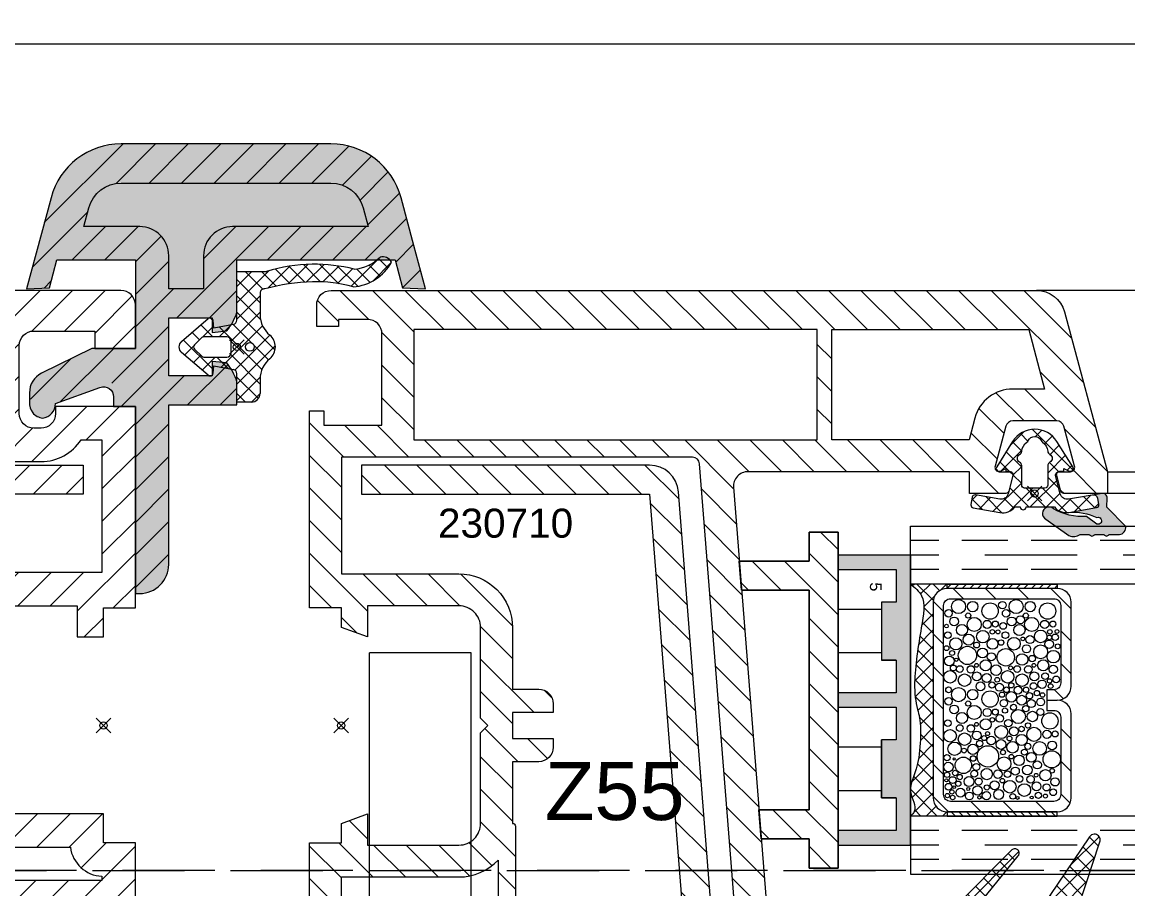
# Model space of a CAD drawing. Header units: millimetres. Extents: x -20000 to 230000, y -17405 to 24510.
# Drawn here: x 44986.2 to 45062.4, y -16063.3 to -16003.6 of the extents above; entities that cross this region are included whole.
import ezdxf

# ---------------------------------------------------------------- set-up
doc = ezdxf.new("R2010")
doc.units = ezdxf.units.MM
doc.header["$PDMODE"] = 35
doc.header["$PDSIZE"] = 0.5
doc.linetypes.add('CACHE', pattern=[9.525, 6.35, -3.175])
doc.layers.get('0').update_dxf_attribs({"lineweight": 13})
doc.layers.add('0 - Invisible', color=43, linetype='Continuous', lineweight=0, plot=False)
for name, color, linetype, lineweight in [('1 - Acier', 160, 'Continuous', 13), ('1 - Aluminium', 150, 'Continuous', 13), ('1 - INTERROMPU', 253, 'CACHE', 13), ('1 - Joint', 7, 'Continuous', 13), ('1 - PVC', 7, 'Continuous', 13), ('1 - Silicone', 40, 'Continuous', 13), ('1 - Vitrage', 252, 'Continuous', 13)]:
    doc.layers.add(name, color=color, linetype=linetype, lineweight=lineweight)
doc.layers.add('1 - Cache', color=7, linetype='Continuous', lineweight=0, true_color=0xffffff)
doc.styles.get("Standard").update_dxf_attribs({"font": 'ARIALUNI.TTF'})
pattern_1 = [(45, (-2912.3842, -784.6884), (-0.561266, 0.561266), []), (135, (-2912.3842, -784.6884), (-0.561266, -0.561266), [])]

# ---------------------------------------------------------------- blocks, each defined once
blk = doc.blocks.new('Rehau - Renfort 230710')
at = {"layer": '1 - Acier'}
h = blk.add_hatch(dxfattribs=at)
h.set_pattern_fill('ANSI31', color=256, scale=0.5, style=0)
h.paths.add_polyline_path([(13.32, -0.958), (17.534, -5.172, 0.198912), (18.948, -5.758), (25.07, -5.758, -0.414214), (25.32, -6.008, -0.414214), (25.07, -6.258), (17.32, -6.258, 0.414214), (15.32, -8.258), (15.32, -11.542), (17.32, -11.542), (17.32, -8.258), (25.07, -8.258, 0.414214), (27.32, -6.008, 0.414214), (25.07, -3.758), (18.948, -3.758), (14.734, 0.456, 0.198912), (13.32, 1.042, 0.019637), (13.163, 1.036), (-15.837, -1.246, 0.391392), (-17.68, -3.24), (-17.68, -23.092), (-15.68, -23.092), (-15.68, -3.24)])
blk.add_lwpolyline([(13.163, 1.036), (-15.837, -1.246, 0.391392), (-17.68, -3.24), (-17.68, -23.092), (-15.68, -23.092), (-15.68, -3.24), (13.32, -0.958), (17.534, -5.172, 0.198912), (18.948, -5.758), (25.07, -5.758, -0.414214), (25.32, -6.008, -0.414214), (25.07, -6.258), (17.32, -6.258, 0.414214), (15.32, -8.258), (15.32, -11.542), (17.32, -11.542), (17.32, -8.258), (25.07, -8.258, 0.414214), (27.32, -6.008, 0.414214), (25.07, -3.758), (18.948, -3.758), (14.734, 0.456, 0.198912), (13.32, 1.042, 0.019637)], format="xyb", close=True, dxfattribs=at)
blk = doc.blocks.new('Rehau - Battée 28 - 543382')
at = {"layer": '1 - Cache'}
h = blk.add_hatch(color=256, dxfattribs=at)
h.paths.add_polyline_path([(7, 10.1), (17.911, 10.1), (18.425, 8.183), (20, 8.1), (19.196, 11.1), (18.314, 14.394, 0.339454), (13.484, 18.1), (-0.984, 18.1, 0.339454), (-5.814, 14.394), (-7.5, 8.1), (-5.925, 8.183), (-5.411, 10.1), (0, 10.1), (0, 4), (-3, 4), (-6.465, 2.287, 0.285279), (-7.3, 0.942), (-7.3, 0.303, 0.414214), (-6.397, -0.8, 0.381131), (-5.5, 0.2), (-2.439, 1.314, -0.520567), (-1.5, 0.656), (-1.5, 0), (0, 0), (0, -1.688), (0, -12.9), (0.3, -12.9, 0.414214), (2.3, -10.9), (2.3, 0.1), (7, 0.1), (7, 1.7, 0.092791), (6.3, 2.995), (5.3, 3.1), (5.3, 2.1), (2.3, 2.1), (2.3, 6.1), (5.3, 6.1), (5.3, 5.1), (6.3, 5.205, 0.092787), (7, 6.5)])
h.paths.add_polyline_path([(4.7, 8.1), (2.3, 8.1), (2.3, 10.4, 0.414214), (0.3, 12.4), (-3.553, 12.4), (-3.206, 13.695, -0.339454), (-0.984, 15.4), (13.484, 15.4, -0.339454), (15.706, 13.695), (16.053, 12.4), (6.7, 12.4, 0.414214), (4.7, 10.4)], flags=16)
blk.add_hatch(color=256, dxfattribs=at).paths.add_polyline_path([(-0.984, 15.4, 0.339454), (-3.206, 13.695), (-3.553, 12.4), (0.3, 12.4, -0.414214), (2.3, 10.4), (2.3, 8.1), (4.7, 8.1), (4.7, 10.4, -0.414214), (6.7, 12.4), (16.053, 12.4), (15.706, 13.695, 0.339454), (13.484, 15.4)])
at = {"layer": '1 - PVC', "linetype": 'ByBlock'}
h = blk.add_hatch(dxfattribs=at)
h.set_pattern_fill('ANSI31', color=256, scale=0.5, style=0)
h.paths.add_polyline_path([(13.484, 18.1), (-0.984, 18.1, 0.339454), (-5.814, 14.394), (-7.5, 8.1), (-5.925, 8.183), (-5.411, 10.1), (0, 10.1), (0, 4), (-3, 4), (-6.465, 2.287, 0.553854), (-6.719, -0.244), (-1.5, 1.656), (-1.5, 0), (0, 0), (0, -1.688), (0, -12.877, 0.459034), (2.3, -10.9), (2.3, 0.1), (7, 0.1), (7, 1.7, 0.092791), (6.3, 2.995), (5.3, 3.1), (5.3, 2.1), (2.3, 2.1), (2.3, 6.1), (5.3, 6.1), (5.3, 5.1), (6.3, 5.205, 0.092787), (7, 6.5), (7, 10.1), (17.911, 10.1), (18.425, 8.183), (20, 8.1), (19.196, 11.1), (18.314, 14.394, 0.339454)])
h.paths.add_polyline_path([(13.484, 15.4, -0.339454), (15.706, 13.695), (16.053, 12.4), (6.7, 12.4, 0.414214), (4.7, 10.4), (4.7, 8.1), (2.3, 8.1), (2.3, 10.4, 0.414214), (0.3, 12.4), (-3.553, 12.4), (-3.206, 13.695, -0.339454), (-0.984, 15.4)], flags=16)
at = {"layer": '0 - Invisible'}
blk.add_point((7, 4.1), dxfattribs=at)
at = {"layer": '1 - PVC', "linetype": 'ByBlock'}
for points in [[(13.484, 18.1), (-0.984, 18.1, 0.339454), (-5.814, 14.394), (-7.5, 8.1), (-5.925, 8.183), (-5.411, 10.1), (0, 10.1), (0, 4), (-3, 4), (-6.465, 2.287, 0.285279), (-7.3, 0.942), (-7.3, 0.303, 0.414214), (-6.397, -0.8, 0.381131), (-5.5, 0.2), (-2.439, 1.314, -0.520567), (-1.5, 0.656), (-1.5, 0), (0, 0), (0, -1.688), (0, -12.9), (0.3, -12.9, 0.414214), (2.3, -10.9), (2.3, 0.1), (7, 0.1), (7, 1.7, 0.092791), (6.3, 2.995), (5.3, 3.1), (5.3, 2.1), (2.3, 2.1), (2.3, 6.1), (5.3, 6.1), (5.3, 5.1), (6.3, 5.205, 0.092787), (7, 6.5), (7, 10.1), (17.911, 10.1), (18.425, 8.183), (20, 8.1), (19.196, 11.1), (18.314, 14.394, 0.339454), (13.484, 18.1)], [(15.706, 13.695), (16.053, 12.4), (6.7, 12.4, 0.414214), (4.7, 10.4), (4.7, 8.1), (2.3, 8.1), (2.3, 10.4, 0.414214), (0.3, 12.4), (-3.553, 12.4), (-3.206, 13.695, -0.339454), (-0.984, 15.4), (13.484, 15.4, -0.339454), (15.706, 13.695)]]:
    blk.add_lwpolyline(points, format="xyb", close=True, dxfattribs=at)
blk = doc.blocks.new('Rehau - Gamme Performance - BI55')
at = {"layer": '1 - PVC', "linetype": 'ByBlock'}
h = blk.add_hatch(dxfattribs=at)
h.set_pattern_fill('ANSI31', color=256, scale=0.5, style=0)
h.set_pattern_definition([(45, (-102703.4196, -315461.2927), (-1.122532015, 1.122532015), [])])
h.paths.add_polyline_path([(-14.731, 46.422), (-17.426, 12.183, 0.0928), (-18.265, 11.304), (-20.5, 11.5), (-22, 10.634), (-22, 9.003), (-16.5, 9.003), (-16.5, 9.503, -0.414214), (-15.5, 10.503), (-15, 10.503, -0.414214), (-14, 9.503), (-14, 3.803, -0.414214), (-15, 2.803), (-19.2, 2.803), (-19.2, 5.003), (-22, 5.003), (-22, 1, 0.414214), (-21, 0), (-14, 0), (-1, 0, 0.414214), (0, 1), (0, 14, -0.414214), (3, 17), (12, 17, 0.414214), (13, 18), (13, 21.9), (10.8, 21.9), (10.8, 23.9), (2.7, 23.9, -0.414214), (1.2, 25.4), (1.2, 29.5), (0.7, 30), (1.2, 30.5), (1.2, 36.75, -0.414214), (2.7, 38.25), (9, 38.25), (9, 36.1), (10.8, 36.1), (10.8, 38.1), (13, 38.1), (13, 52), (7.5, 52), (7.5, 51.5, -0.414214), (6.5, 50.5), (6, 50.5, -0.414214), (5, 51.5), (5, 56.2, -0.414214), (6, 57.2), (10.2, 57.2), (10.2, 56), (13, 56), (13, 59, 0.414214), (12, 60), (5, 60), (3, 60), (-37.116, 60, 0.339454), (-39.048, 58.518), (-42, 47.5), (-42, 46), (-38.995, 46, 0.339454), (-38.802, 46.148), (-38.507, 47.248, 0.493145), (-38.7, 47.5), (-39.45, 47.5, -0.493145), (-39.74, 47.878), (-39.002, 50.629, -0.339454), (-38.519, 51), (-38.163, 51), (-37, 51), (-35.481, 51, -0.339454), (-34.998, 50.629), (-34.26, 47.878, -0.493145), (-34.55, 47.5), (-35.3, 47.5, 0.493145), (-35.493, 47.248), (-35.198, 46.148, 0.339454), (-35.005, 46), (-32.5, 46), (-32.5, 47.5), (-22, 47.5), (-15.728, 47.5, -0.437409)])
h.paths.add_polyline_path([(-22, 49.8), (-22, 57.2), (2.7, 57.2), (2.7, 51.5, 0.136128), (3.172, 49.8), (-12.158, 49.8)], flags=16)
h.paths.add_polyline_path([(-11.822, 48.2), (6, 48.2), (6.5, 48.2, 0.253709), (9.266, 49.7), (10.7, 49.7), (10.7, 40.55), (2.7, 40.55, 0.414214), (-1.1, 36.75), (-1.1, 33.05), (-2.8, 33.05, 0.414214), (-3.8, 32.05), (-3.8, 30.95), (-1.1, 30.95), (-1.1, 29.15), (-3.8, 29.15), (-3.8, 28.05, 0.414214), (-2.8, 27.05), (-1.1, 27.05), (-1.1, 17.359, 0.173283), (-2.3, 14), (-2.3, 2.8), (-11.7, 2.8), (-11.7, 9.503, 0.42042), (-15.07, 12.802), (-12.32, 47.739, -0.391392)], flags=16)
h.paths.add_polyline_path([(-23.6, 49.8), (-32.394, 49.8), (-32.776, 51.225, 0.339454), (-35.481, 53.3), (-37.547, 53.3), (-36.502, 57.2), (-23.6, 57.2)], flags=16)
h.paths.add_polyline_path([(0.5, 22.302, 0.155597), (2.7, 21.6), (8.52, 21.6, 0.364036), (10.7, 19.602), (10.7, 19.3), (3, 19.3, 0.123425), (0.5, 18.673)], flags=16)
at = {"layer": '0 - Invisible'}
for p in [(-37, 46), (-37, 46), (10.8, 30), (13, 17), (-17.282, 14.003), (-22, 0), (0, 0)]:
    blk.add_point(p, dxfattribs=at)
at = {"layer": '1 - PVC', "linetype": 'ByBlock'}
for points in [[(5, 51.5), (5, 56.2, -0.414214), (6, 57.2), (10.2, 57.2), (10.2, 56), (13, 56), (13, 59, 0.414214), (12, 60), (5, 60), (3, 60), (-37.116, 60, 0.339454), (-39.048, 58.518), (-42, 47.5), (-42, 46), (-38.995, 46, 0.339454), (-38.802, 46.148), (-38.507, 47.248, 0.493145), (-38.7, 47.5), (-39.45, 47.5, -0.493145), (-39.74, 47.878), (-39.002, 50.629, -0.339454), (-38.519, 51), (-38.163, 51), (-37, 51), (-35.481, 51, -0.339454), (-34.998, 50.629), (-34.26, 47.878, -0.493145), (-34.55, 47.5), (-35.3, 47.5, 0.493145), (-35.493, 47.248), (-35.198, 46.148, 0.339454), (-35.005, 46), (-32.5, 46), (-32.5, 47.5), (-22, 47.5), (-15.728, 47.5, -0.437409), (-14.731, 46.422), (-17.426, 12.183, 0.0928), (-18.265, 11.304), (-20.5, 11.5), (-22, 10.634), (-22, 9.003), (-16.5, 9.003), (-16.5, 9.503, -0.414214), (-15.5, 10.503), (-15, 10.503, -0.414214), (-14, 9.503), (-14, 3.803, -0.414214), (-15, 2.803), (-19.2, 2.803), (-19.2, 5.003), (-22, 5.003), (-22, 1, 0.414214), (-21, 0), (-14, 0), (-1, 0, 0.414214), (0, 1), (0, 14, -0.414214), (3, 17), (12, 17, 0.414214), (13, 18), (13, 21.9), (10.8, 21.9), (10.8, 23.9), (2.7, 23.9, -0.414214), (1.2, 25.4), (1.2, 29.5), (0.7, 30), (1.2, 30.5), (1.2, 36.75, -0.414214), (2.7, 38.25), (9, 38.25), (9, 36.1), (10.8, 36.1), (10.8, 38.1), (13, 38.1), (13, 52), (7.5, 52), (7.5, 51.5, -0.414214), (6.5, 50.5), (6, 50.5, -0.414214), (5, 51.5)], [(-23.6, 49.8), (-32.394, 49.8), (-32.776, 51.225, 0.339454), (-35.481, 53.3), (-37.547, 53.3), (-36.502, 57.2), (-23.6, 57.2), (-23.6, 49.8)], [(3.172, 49.8), (-12.158, 49.8), (-22, 49.8), (-22, 57.2), (2.7, 57.2), (2.7, 51.5, 0.136128), (3.172, 49.8)], [(6, 48.2), (6.5, 48.2, 0.253709), (9.266, 49.7), (10.7, 49.7), (10.7, 40.55), (2.7, 40.55, 0.414214), (-1.1, 36.75), (-1.1, 33.05), (-2.8, 33.05, 0.414214), (-3.8, 32.05), (-3.8, 30.95), (-1.1, 30.95), (-1.1, 29.15), (-3.8, 29.15), (-3.8, 28.05, 0.414214), (-2.8, 27.05), (-1.1, 27.05), (-1.1, 17.359, 0.173283), (-2.3, 14), (-2.3, 2.8), (-11.7, 2.8), (-11.7, 9.503, 0.42042), (-15.07, 12.802), (-12.32, 47.739, -0.391392), (-11.822, 48.2), (6, 48.2)], [(0.5, 22.302, 0.155597), (2.7, 21.6), (8.52, 21.6, 0.364036), (10.7, 19.602), (10.7, 19.3), (3, 19.3, 0.123425), (0.5, 18.673), (0.5, 22.302, 0.155597)]]:
    blk.add_lwpolyline(points, format="xyb", close=True, dxfattribs=at)
blk = doc.blocks.new('Rehau - Gamme Performance - Z55')
at = {"layer": '1 - PVC'}
h = blk.add_hatch(dxfattribs=at)
h.set_pattern_fill('ANSI31', color=256, scale=0.5, angle=90, style=0)
h.set_pattern_definition([(225, (0, 0), (-1.122532, 1.122532), [])])
edge = h.paths.add_edge_path(flags=16)
edge.add_line((-65.873, 51.199), (-65.471, 49.7))
edge.add_line((-65.471, 49.7), (-56, 49.7))
edge.add_line((-56, 49.7), (-56, 57.3))
edge.add_line((-56, 57.3), (-69.579, 57.3))
edge.add_line((-69.579, 57.3), (-70.677, 53.2))
edge.add_line((-70.677, 53.2), (-68.481, 53.2))
edge.add_arc((-68.481, 50.5), 2.7, 15, 90, ccw=False)
h.paths.add_polyline_path([(-27.2, 57.3), (-27.2, 49.7), (-55, 49.7), (-55, 57.3)], flags=16)
edge = h.paths.add_edge_path()
edge.add_line((-52.3, 5), (-54.5, 5))
edge.add_arc((-54.5, 4.5), 0.5, 90, 180)
edge.add_line((-55, 4.5), (-55, 1))
edge.add_arc((-54, 1), 1, 180, 270)
edge.add_line((-54, 0), (-2, 0))
edge.add_arc((-2, 2), 2, 270, 360)
edge.add_line((0, 2), (0, 14))
edge.add_line((0, 14), (-3.005, 14))
edge.add_arc((-3.005, 13.8), 0.2, 90, 165)
edge.add_line((-3.198, 13.852), (-3.493, 12.752))
edge.add_arc((-3.3, 12.7), 0.2, 165, 270)
edge.add_line((-3.3, 12.5), (-2.3, 12.5))
edge.add_arc((-2.3, 12.2), 0.3, 0, 90, ccw=False)
edge.add_line((-2, 12.2), (-2, 9.5))
edge.add_arc((-2.5, 9.5), 0.5, -90, 0, ccw=False)
edge.add_line((-2.5, 9), (-6.519, 9))
edge.add_arc((-6.519, 9.5), 0.5, 195, 270, ccw=False)
edge.add_line((-7.002, 9.371), (-7.74, 12.122))
edge.add_arc((-7.45, 12.2), 0.3, 90, 195, ccw=False)
edge.add_line((-7.45, 12.5), (-6.7, 12.5))
edge.add_arc((-6.7, 12.7), 0.2, 270, 375)
edge.add_line((-6.507, 12.752), (-6.802, 13.852))
edge.add_arc((-6.995, 13.8), 0.2, 15, 90)
edge.add_line((-6.995, 14), (-20, 14))
edge.add_line((-20, 14), (-20, 21.9))
edge.add_line((-20, 21.9), (-22.2, 21.9))
edge.add_line((-22.2, 21.9), (-22.2, 23.245))
edge.add_line((-22.2, 23.245), (-24, 23.9))
edge.add_line((-24, 23.9), (-24, 21.75))
edge.add_line((-24, 21.75), (-30.3, 21.75))
edge.add_arc((-30.3, 23.25), 1.5, 180, 270, ccw=False)
edge.add_line((-31.8, 23.25), (-31.8, 29.5))
edge.add_line((-31.8, 29.5), (-32.3, 30))
edge.add_line((-32.3, 30), (-31.8, 30.5))
edge.add_line((-31.8, 30.5), (-31.8, 36.75))
edge.add_arc((-30.3, 36.75), 1.5, 90, 180, ccw=False)
edge.add_line((-30.3, 38.25), (-24, 38.25))
edge.add_line((-24, 38.25), (-24, 36.1))
edge.add_line((-24, 36.1), (-22.2, 36.755))
edge.add_line((-22.2, 36.755), (-22.2, 38.1))
edge.add_line((-22.2, 38.1), (-20, 38.1))
edge.add_line((-20, 38.1), (-20, 51.7))
edge.add_line((-20, 51.7), (-21, 51.7))
edge.add_line((-21, 51.7), (-21, 50.7))
edge.add_line((-21, 50.7), (-25, 50.7))
edge.add_line((-25, 50.7), (-25, 57))
edge.add_arc((-24, 57), 1, 90, 180, ccw=False)
edge.add_line((-24, 58), (-22, 58))
edge.add_line((-22, 58), (-22, 57.5))
edge.add_line((-22, 57.5), (-20.5, 57.5))
edge.add_line((-20.5, 57.5), (-20.5, 59))
edge.add_arc((-21.5, 59), 1, 0, 90)
edge.add_line((-21.5, 60), (-30, 60))
edge.add_line((-30, 60), (-70.116, 60))
edge.add_arc((-70.116, 58), 2, 90, 165)
edge.add_line((-72.048, 58.518), (-75, 47.5))
edge.add_line((-75, 47.5), (-75, 46))
edge.add_line((-75, 46), (-71.995, 46))
edge.add_arc((-71.995, 46.2), 0.2, 270, 345)
edge.add_line((-71.802, 46.148), (-71.507, 47.248))
edge.add_arc((-71.7, 47.3), 0.2, 345, 450)
edge.add_line((-71.7, 47.5), (-72.45, 47.5))
edge.add_arc((-72.45, 47.8), 0.3, 165, 270, ccw=False)
edge.add_line((-72.74, 47.878), (-72.002, 50.629))
edge.add_arc((-71.519, 50.5), 0.5, 90, 165, ccw=False)
edge.add_line((-71.519, 51), (-68.481, 51))
edge.add_arc((-68.481, 50.5), 0.5, 15, 90, ccw=False)
edge.add_line((-67.998, 50.629), (-67.26, 47.878))
edge.add_arc((-67.55, 47.8), 0.3, -90, 15, ccw=False)
edge.add_line((-67.55, 47.5), (-68.3, 47.5))
edge.add_arc((-68.3, 47.3), 0.2, 90, 195)
edge.add_line((-68.493, 47.248), (-68.198, 46.148))
edge.add_arc((-68.005, 46.2), 0.2, 195, 270)
edge.add_line((-68.005, 46), (-65.5, 46))
edge.add_line((-65.5, 46), (-65.5, 47.5))
edge.add_line((-65.5, 47.5), (-50.228, 47.5))
edge.add_arc((-50.228, 46.5), 1, -4.5, 90, ccw=False)
edge.add_line((-49.231, 46.422), (-52, 11.238))
edge.add_line((-52, 11.238), (-55, 11.5))
edge.add_line((-55, 11.5), (-55, 9))
edge.add_line((-55, 9), (-51.508, 9))
edge.add_arc((-51.508, 14), 5, 270, 295)
edge.add_line((-49.395, 9.468), (-48.926, 9.688))
edge.add_arc((-48.418, 8.6), 1.2, 74.20892, 115, ccw=False)
edge.add_arc((-48.5, 8.311), 1.5, 0, 74.20892, ccw=False)
edge.add_line((-47, 8.311), (-47, 3.7))
edge.add_arc((-48, 3.7), 1, -90, 0, ccw=False)
edge.add_line((-48, 2.7), (-52.3, 2.7))
edge.add_line((-52.3, 2.7), (-52.3, 5))
edge = h.paths.add_edge_path(flags=16)
edge.add_arc((-35.8, 28.5), 1, 180, 270)
edge.add_line((-35.8, 27.5), (-34, 27.5))
edge.add_line((-34, 27.5), (-34, 23.25))
edge.add_arc((-34, 23.05), 0.2, 90, 180)
edge.add_line((-34.2, 23.05), (-34.2, 2.7))
edge.add_line((-34.2, 2.7), (-44.8, 2.7))
edge.add_line((-44.8, 2.7), (-44.8, 4.2))
edge.add_line((-44.8, 4.2), (-44.8, 5.8))
edge.add_line((-44.8, 5.8), (-44.8, 8.311))
edge.add_arc((-48.5, 8.311), 3.7, 360, 434.20892)
edge.add_arc((-48.418, 8.6), 3.4, 74.20892, 113.14432)
edge.add_line((-49.755, 11.726), (-49.174, 19.1))
edge.add_line((-49.174, 19.1), (-46.897, 48.039))
edge.add_arc((-46.398, 48), 0.5, 90, 175.5, ccw=False)
edge.add_line((-46.398, 48.5), (-31.9, 48.5))
edge.add_line((-31.9, 48.5), (-22.2, 48.5))
edge.add_line((-22.2, 48.5), (-22.2, 40.45))
edge.add_line((-22.2, 40.45), (-30.3, 40.45))
edge.add_arc((-30.3, 36.75), 3.7, 90, 180)
edge.add_line((-34, 36.75), (-34, 32.5))
edge.add_line((-34, 32.5), (-35.8, 32.5))
edge.add_arc((-35.8, 31.5), 1, 90, 180)
edge.add_line((-36.8, 31.5), (-36.8, 30.9))
edge.add_line((-36.8, 30.9), (-34, 30.9))
edge.add_line((-34, 30.9), (-34, 29.1))
edge.add_line((-34, 29.1), (-36.8, 29.1))
edge.add_line((-36.8, 29.1), (-36.8, 28.5))
edge = h.paths.add_edge_path(flags=16)
edge.add_line((-22.2, 2.7), (-22.2, 19.55))
edge.add_line((-22.2, 19.55), (-30.3, 19.55))
edge.add_arc((-30.3, 23.25), 3.7, 223.13626, 270, ccw=False)
edge.add_line((-33, 20.72), (-33, 2.7))
edge.add_line((-33, 2.7), (-22.2, 2.7))
h.paths.add_polyline_path([(-13, 11.8), (-13, 2.7), (-21.2, 2.7), (-21.2, 11.8)], flags=16)
edge = h.paths.add_edge_path(flags=16)
edge.add_arc((-6.519, 9.5), 2.7, 195, 270, ccw=False)
edge.add_line((-9.127, 8.801), (-9.931, 11.8))
edge.add_line((-9.931, 11.8), (-12, 11.8))
edge.add_line((-12, 11.8), (-12, 2.7))
edge.add_line((-12, 2.7), (-2.7, 2.7))
edge.add_line((-2.7, 2.7), (-2.7, 6.8))
edge.add_line((-2.7, 6.8), (-6.519, 6.8))
at = {"layer": '0 - Invisible'}
for p in [(-69.983, 46), (-22.19, 29.995), (-8, 17), (-51.783, 14), (-4.995, 14), (-55, 0), (0, 0)]:
    blk.add_point(p, dxfattribs=at)
at = {"layer": '1 - PVC', "linetype": 'ByBlock', "flags": 128}
for points in [[(-52.3, 5), (-54.5, 5, 0.414214), (-55, 4.5), (-55, 1, 0.414214), (-54, 0), (-2, 0, 0.414214), (0, 2), (0, 14), (-3.005, 14, 0.339454), (-3.198, 13.852), (-3.493, 12.752, 0.493145), (-3.3, 12.5), (-2.3, 12.5, -0.414214), (-2, 12.2), (-2, 9.5, -0.414214), (-2.5, 9), (-6.519, 9, -0.339454), (-7.002, 9.371), (-7.74, 12.122, -0.493145), (-7.45, 12.5), (-6.7, 12.5, 0.493145), (-6.507, 12.752), (-6.802, 13.852, 0.339454), (-6.995, 14), (-20, 14), (-20, 21.9), (-22.2, 21.9), (-22.2, 23.245), (-24, 23.9), (-24, 21.75), (-30.3, 21.75, -0.414214), (-31.8, 23.25), (-31.8, 29.5), (-32.3, 30), (-31.8, 30.5), (-31.8, 36.75, -0.414214), (-30.3, 38.25), (-24, 38.25), (-24, 36.1), (-22.2, 36.755), (-22.2, 38.1), (-20, 38.1), (-20, 51.7), (-21, 51.7), (-21, 50.7), (-25, 50.7), (-25, 57, -0.414214), (-24, 58), (-22, 58), (-22, 57.5), (-20.5, 57.5), (-20.5, 59, 0.414214), (-21.5, 60), (-30, 60), (-70.116, 60, 0.339454), (-72.048, 58.518), (-75, 47.5), (-75, 46), (-71.995, 46, 0.339454), (-71.802, 46.148), (-71.507, 47.248, 0.493145), (-71.7, 47.5), (-72.45, 47.5, -0.493145), (-72.74, 47.878), (-72.002, 50.629, -0.339454), (-71.519, 51), (-68.481, 51, -0.339454), (-67.998, 50.629), (-67.26, 47.878, -0.493145), (-67.55, 47.5), (-68.3, 47.5, 0.493145), (-68.493, 47.248), (-68.198, 46.148, 0.339454), (-68.005, 46), (-65.5, 46), (-65.5, 47.5), (-50.228, 47.5, -0.437409), (-49.231, 46.422), (-52, 11.238), (-55, 11.5), (-55, 9), (-51.508, 9, 0.109518), (-49.395, 9.468), (-48.926, 9.688, -0.179888), (-48.092, 9.755, -0.335609), (-47, 8.311), (-47, 3.7, -0.414214), (-48, 2.7), (-52.3, 2.7)], [(-65.873, 51.199), (-65.471, 49.7), (-56, 49.7), (-56, 57.3), (-69.579, 57.3), (-70.677, 53.2), (-68.481, 53.2, -0.339454)], [(-36.8, 28.5, 0.414214), (-35.8, 27.5), (-34, 27.5), (-34, 23.25, 0.414214), (-34.2, 23.05), (-34.2, 2.7), (-44.8, 2.7), (-44.8, 4.2), (-44.8, 5.8), (-44.8, 8.311, 0.335609), (-47.493, 11.872, 0.171541), (-49.755, 11.726), (-49.174, 19.1), (-46.897, 48.039, -0.391392), (-46.398, 48.5), (-31.9, 48.5), (-22.2, 48.5), (-22.2, 40.45), (-30.3, 40.45, 0.414214), (-34, 36.75), (-34, 32.5), (-35.8, 32.5, 0.414214), (-36.8, 31.5), (-36.8, 30.9), (-34, 30.9), (-34, 29.1), (-36.8, 29.1)], [(-22.2, 2.7), (-22.2, 19.55), (-30.3, 19.55, -0.20738), (-33, 20.72), (-33, 2.7)], [(-6.519, 6.8, -0.339454), (-9.127, 8.801), (-9.931, 11.8), (-12, 11.8), (-12, 2.7), (-2.7, 2.7), (-2.7, 6.8)]]:
    blk.add_lwpolyline(points, format="xyb", close=True, dxfattribs=at)
at = {"layer": '1 - PVC', "linetype": 'ByBlock'}
for points in [[(-27.2, 57.3), (-27.2, 49.7), (-55, 49.7), (-55, 57.3)], [(-13, 11.8), (-13, 2.7), (-21.2, 2.7), (-21.2, 11.8)]]:
    blk.add_lwpolyline(points, close=True, dxfattribs=at)
blk = doc.blocks.new('*U422')
at = {"layer": '1 - Joint', "linetype": 'ByBlock'}
h = blk.add_hatch(dxfattribs=at)
h.set_pattern_fill('ANSI37', color=256, scale=0.25, style=0)
h.set_pattern_definition([(45, (-96150.9853, -314547.1651), (-0.5612660076, 0.5612660076), []), (135, (-96150.9853, -314547.1651), (-0.5612660076, -0.5612660076), [])])
h.paths.add_polyline_path([(9.865, 6.2, -0.32567), (10.666, 5.854, -0.250091), (8.022, 4.141, 0.071468), (5.201, 4.501, 0.055612), (1.927, 4.005, 0.441075), (1.6, 3.707), (1.6, 2.212, 0.22553), (2.263, 0.817, -0.475212), (2.263, -0.812, 0.225437), (1.6, -2.207), (1.6, -3.2, -0.414214), (1, -3.8), (0, -3.8), (0, -1.849, 0.360911), (-0.245, -1.554), (-1.6, -1.3), (-1.645, -1.817, -0.388879), (-1.845, -2, -0.177895), (-1.974, -1.952), (-3.824, -0.381, -0.220101), (-4, 0, -0.220101), (-3.824, 0.381), (-1.974, 1.952, -0.177895), (-1.845, 2, -0.388879), (-1.645, 1.817), (-1.6, 1.3), (-0.245, 1.554, 0.360911), (0, 1.849), (0, 5.2), (2.04, 5.2, -0.071373), (5.182, 5.701, -0.065642), (8.091, 5.364, 0.17373)])
h.paths.add_polyline_path([(-0.4, 0.4), (-0.4, -0.4, -0.414214), (-0.7, -0.7), (-2.272, -0.7, -0.193599), (-2.411, -0.644), (-2.934, -0.142, -0.426254), (-2.934, 0.147), (-2.416, 0.644, -0.193599), (-2.277, 0.7), (-0.7, 0.7, -0.414214)], flags=16)
h.paths.add_polyline_path([(1.2, 0, -1), (0.6, 0, -1)], flags=16)
at = {"layer": '0 - Invisible'}
blk.add_point((0, 0), dxfattribs=at)
at = {"layer": '1 - Joint', "linetype": 'ByBlock'}
for p, q in [((0, 1.849), (0, 5.2)), ((0, 5.2), (2.04, 5.2)), ((1.6, 3.707), (1.6, 2.212)), ((-3.824, 0.381), (-1.974, 1.952)), ((-1.6, 1.3), (-1.645, 1.817)), ((-0.245, 1.554), (-1.6, 1.3)), ((-2.416, 0.644), (-2.934, 0.147)), ((-0.7, 0.7), (-2.277, 0.7)), ((-0.4, -0.4), (-0.4, 0.4)), ((-1.974, -1.952), (-3.824, -0.381)), ((-2.934, -0.142), (-2.411, -0.644)), ((-2.272, -0.7), (-0.7, -0.7)), ((-1.645, -1.817), (-1.6, -1.3)), ((-1.6, -1.3), (-0.245, -1.554)), ((0, -3.8), (0, -1.849)), ((1.6, -2.207), (1.6, -3.2)), ((1, -3.8), (0, -3.8))]:
    blk.add_line(p, q, dxfattribs=at)
blk.add_circle((0.9, 0), 0.3, dxfattribs=at)
for centre, radius, start, end in [((7.81, 8.258), 2.908, 275.52747, 314.95002), ((10.028, 5.477), 0.741, 30.59657, 102.75215), ((5.357, -5.498), 11.2, 90.89602, 107.22591), ((5.357, -5.498), 11.2, 75.87355, 90.89602), ((7.738, 7.476), 3.347, 274.86308, 331.02761), ((1.9, 3.707), 0.3, 84.79564, 180), ((5.786, -10.417), 14.929, 92.24704, 104.97923), ((5.357, -5.498), 10, 74.54457, 90.89602), ((-1.845, 1.8), 0.2, 90, 130.34835), ((-1.845, 1.8), 0.2, 5, 90), ((-0.3, 1.849), 0.3, 280.61966, 0), ((3.4, 2.212), 1.8, 180, 230.83713), ((1.6, 0.002), 1.05, 309.16658, 50.83713), ((-3.5, 0), 0.5, 130.34835, 180), ((-3.5, 0), 0.5, 180, 229.65165), ((-2.795, 0.002), 0.2, 133.82734, 226.17266), ((-2.277, 0.5), 0.2, 90, 133.82734), ((-0.7, 0.4), 0.3, 0, 90), ((-2.272, -0.5), 0.2, 226.17266, 270), ((-0.7, -0.4), 0.3, 270, 0), ((3.4, -2.207), 1.8, 129.16658, 180), ((-1.845, -1.8), 0.2, 229.65165, 270), ((-1.845, -1.8), 0.2, 270, 355), ((-0.3, -1.849), 0.3, 0, 79.38034), ((1, -3.2), 0.6, 270, 0)]:
    blk.add_arc(centre, radius, start, end, dxfattribs=at)
blk = doc.blocks.new('*U458')
at = {"layer": '1 - Aluminium'}
blk.add_line((15.116, 60), (323.884, 60), dxfattribs=at)
for name, p in [('Rehau - Battée 28 - 543382', (163.5, 35)), ('*U422', (170.5, 39.1)), ('Rehau - Gamme Performance - BI55', (150.5, -17))]:
    blk.add_blockref(name, p)
at = {"xscale": -1}
for name, p, rotation in [('Rehau - Gamme Performance - Z55', (155.5, -17), 359.9999999999982), ('Rehau - Renfort 230710', (136.805, 13.27), 89.99999999999912)]:
    blk.add_blockref(name, p, dxfattribs=dict(at, rotation=rotation))
at = {"rotation": 269.999999999999}
blk.add_blockref('Rehau - Renfort 230710', (202.185, 13.27), dxfattribs=at)
for s, insert, char_height, attachment_point in [('230710', (189.019, 27.95), 2, 2), ('Z55', (196.54, 8.45), 4, 5)]:
    blk.add_mtext(s, dxfattribs=dict(insert=insert, char_height=char_height, attachment_point=attachment_point))
blk = doc.blocks.new('*U426')
at = {"layer": '1 - Acier'}
h = blk.add_hatch(dxfattribs=at)
h.set_pattern_fill('ANSI31', color=256, scale=0.5, style=0)
h.set_pattern_definition([(45, (-53.198, 0), (-1.12253, 1.12253), [])])
h.paths.add_polyline_path([(-1.188, 10.348, -0.414214), (-0.712, 9.873), (-0.712, 9.389), (0, 9.389), (0, 10.11, 0.414214), (-0.95, 11.06), (-6.75, 11.06, 0.414214), (-7.7, 10.11), (-7.7, 2.51, 0.414214), (-6.75, 1.56), (6.75, 1.56, 0.414214), (7.7, 2.51), (7.7, 10.11, 0.414214), (6.75, 11.06), (0.95, 11.06, 0.414214), (0, 10.11), (0, 9.389), (0.712, 9.389), (0.712, 9.873, -0.414214), (1.188, 10.348), (6.512, 10.348, -0.414214), (6.988, 9.873), (6.988, 2.748, -0.414214), (6.512, 2.273), (-6.512, 2.273, -0.414214), (-6.988, 2.748), (-6.988, 9.873, -0.414214), (-6.512, 10.348)])
at = {"layer": '1 - Silicone'}
h = blk.add_hatch(dxfattribs=at)
h.set_pattern_fill('ANSI31', color=256, scale=3, style=0)
h.set_pattern_definition([(135, (89.45962, 19.9178), (0.265165, 0.265165), [])])
h.paths.add_polyline_path([(-8, 2.51), (-7.7, 2.51), (-7.7, 10.11), (-8, 10.11)])
h = blk.add_hatch(dxfattribs=at)
h.set_pattern_fill('ANSI31', color=256, scale=3, style=0)
h.set_pattern_definition([(45, (-89.45962, 19.9178), (-0.265165, 0.265165), [])])
h.paths.add_polyline_path([(8, 10.11), (7.7, 10.11), (7.7, 2.51), (8, 2.51)])
h = blk.add_hatch(dxfattribs=at)
h.set_pattern_fill('ANSI37', color=256, scale=0.25, style=0)
h.set_pattern_definition([(45, (-53.198, 0), (-0.561266, 0.561266), []), (135, (-53.198, 0), (-0.561266, -0.561266), [])])
edge = h.paths.add_edge_path()
edge.add_arc((-6.75, 2.51), 0.95, 180, 270, ccw=False)
edge.add_line((-7.7, 2.51), (-8, 2.51))
edge.add_line((-8, 2.51), (-8, 0))
edge.add_spline(control_points=[(-8, 0), (-7.749, 0.3), (-7.066, 1.116), (-5.05, 0.729), (-1.227, 0.128), (0.483, 0.412), (1.646, 0.749), (4.918, 0.567), (6.113, -0.432), (7.447, 0.541), (7.9, 0.098), (8, 0)], knot_values=[0, 0, 0, 0, 1.112924, 3.032488, 5.381325, 7.006548, 8.100712, 8.980186, 10.784819, 12.190253, 12.587238, 12.587238, 12.587238, 12.587238], degree=3, periodic=0)
edge.add_line((8, 0), (8, 2.51))
edge.add_line((8, 2.51), (7.7, 2.51))
edge.add_arc((6.75, 2.51), 0.95, -90, 0, ccw=False)
edge.add_line((6.75, 1.56), (-6.75, 1.56))
at = {"layer": '0 - Invisible'}
for p, q in [((-8, 2.51), (-8, 0)), ((8, 2.51), (8, 0))]:
    blk.add_line(p, q, dxfattribs=at)
at = {"layer": '1 - Acier'}
blk.add_lwpolyline([(0, 9.389), (0, 10.11, 0.414214), (-0.95, 11.06), (-6.75, 11.06, 0.414214), (-7.7, 10.11), (-7.7, 2.51, 0.414214), (-6.75, 1.56), (6.75, 1.56, 0.414214), (7.7, 2.51), (7.7, 10.11, 0.414214), (6.75, 11.06), (0.95, 11.06, 0.414214), (0, 10.11)], format="xyb", dxfattribs=at)
blk.add_lwpolyline([(0.712, 9.389), (0.712, 9.873, -0.414214), (1.188, 10.348), (6.512, 10.348, -0.414214), (6.988, 9.873), (6.988, 2.748, -0.414214), (6.512, 2.273), (-6.512, 2.273, -0.414214), (-6.988, 2.748), (-6.988, 9.873, -0.414214), (-6.512, 10.348), (-1.188, 10.348, -0.414214), (-0.712, 9.873), (-0.712, 9.389)], format="xyb", close=True, dxfattribs=at)
at = {"layer": '1 - PVC'}
for centre, radius in [((-6.137, 9.444), 0.563), ((-5.242, 9.802), 0.205), ((-4.73, 10.084), 0.13), ((-4.332, 9.966), 0.219), ((-3.705, 10.135), 0.171), ((-2.994, 9.837), 0.435), ((-2.116, 9.828), 0.286), ((-1.425, 10.032), 0.232), ((1.442, 9.598), 0.563), ((2.337, 9.956), 0.205), ((3.127, 9.757), 0.302), ((4.086, 9.724), 0.597), ((5.642, 9.956), 0.283), ((6.359, 9.828), 0.229), ((-5.216, 9.24), 0.282), ((-4.704, 9.598), 0.154), ((-4.387, 8.962), 0.435), ((-4.322, 9.564), 0.16), ((-3.849, 9.548), 0.293), ((-3.322, 8.96), 0.479), ((-2.397, 9.137), 0.384), ((-1.655, 9.265), 0.23), ((-1.322, 9.572), 0.149), ((-1.092, 9.06), 0.286), ((-0.964, 9.649), 0.164), ((-0.35, 9.086), 0.156), ((0.136, 8.958), 0.267), ((0.827, 8.933), 0.241), ((2.363, 9.393), 0.282), ((3.332, 8.893), 0.472), ((4.875, 9.751), 0.154), ((5.182, 9.291), 0.384), ((6.026, 9.367), 0.243), ((6.615, 9.291), 0.138), ((-6.445, 8.242), 0.358), ((-5.216, 8.344), 0.486), ((-4.172, 8.227), 0.279), ((-2.86, 8.382), 0.223), ((-2.397, 8.498), 0.128), ((-1.629, 8.523), 0.307), ((-0.964, 8.472), 0.236), ((-0.478, 8.702), 0.186), ((-0.299, 8.191), 0.22), ((0.239, 8.319), 0.276), ((1.134, 8.395), 0.358), ((2.363, 8.498), 0.486), ((3.954, 8.321), 0.335), ((4.47, 8.732), 0.282), ((4.819, 8.05), 0.334), ((5.182, 8.651), 0.128), ((5.463, 8.268), 0.256), ((5.95, 8.677), 0.307), ((6.564, 8.805), 0.219), ((6.717, 8.344), 0.102), ((-6.445, 7.27), 0.486), ((-5.83, 7.935), 0.179), ((-5.534, 7.571), 0.277), ((-4.832, 7.5), 0.384), ((-4.218, 7.727), 0.13), ((-3.536, 7.989), 0.282), ((-2.798, 7.681), 0.397), ((-2.116, 8.114), 0.256), ((-1.374, 7.679), 0.435), ((-0.683, 7.398), 0.267), ((-0.708, 7.961), 0.186), ((0.008, 7.654), 0.337), ((0.597, 7.935), 0.219), ((1.134, 7.423), 0.486), ((1.749, 8.089), 0.179), ((1.997, 7.647), 0.189), ((2.747, 7.654), 0.384), ((3.189, 8.078), 0.209), ((3.593, 7.843), 0.21), ((4.157, 7.472), 0.361), ((5.438, 7.5), 0.23), ((6.205, 7.833), 0.435), ((-5.421, 6.963), 0.307), ((-3.886, 7.117), 0.435), ((-2.951, 6.557), 0.602), ((-2.141, 7.347), 0.23), ((-2.227, 6.892), 0.132), ((-1.604, 6.682), 0.435), ((-1.015, 6.938), 0.179), ((-0.222, 6.938), 0.362), ((0.495, 7.091), 0.206), ((1.595, 6.733), 0.256), ((2.158, 7.117), 0.307), ((2.651, 6.813), 0.164), ((3.256, 7.022), 0.401), ((3.901, 6.94), 0.153), ((4.396, 6.443), 0.474), ((4.902, 7.215), 0.276), ((5.105, 6.682), 0.23), ((5.975, 6.835), 0.435), ((6.641, 7.04), 0.195), ((6.743, 7.372), 0.105), ((-6.547, 6.324), 0.257), ((-5.984, 6.579), 0.256), ((-5.114, 6.375), 0.232), ((-4.704, 6.017), 0.138), ((-4.474, 6.528), 0.23), ((-3.968, 6.233), 0.189), ((-2.065, 5.889), 0.366), ((-1.399, 5.966), 0.162), ((-0.887, 6.119), 0.276), ((-0.708, 6.605), 0.195), ((-0.375, 6.298), 0.181), ((0.213, 6.426), 0.257), ((0.725, 6.503), 0.179), ((1.262, 6.145), 0.261), ((2.209, 6.247), 0.447), ((3.062, 6.223), 0.338), ((3.599, 6.367), 0.171), ((5.105, 6.017), 0.292), ((5.556, 6.321), 0.154), ((6.513, 6.068), 0.344), ((-6.137, 5.48), 0.563), ((-5.216, 5.275), 0.282), ((-5.242, 5.838), 0.205), ((-4.704, 5.633), 0.154), ((-4.371, 4.976), 0.435), ((-3.871, 5.649), 0.37), ((-2.984, 5.563), 0.277), ((-2.397, 5.173), 0.384), ((-1.527, 5.249), 0.309), ((-1.041, 5.607), 0.22), ((-0.068, 5.48), 0.563), ((0.853, 5.275), 0.282), ((0.827, 5.838), 0.205), ((1.365, 5.633), 0.154), ((1.672, 5.173), 0.384), ((2.312, 5.301), 0.138), ((2.781, 5.56), 0.299), ((3.883, 5.324), 0.739), ((5.105, 5.249), 0.387), ((5.873, 5.786), 0.309), ((6.026, 5.249), 0.179), ((6.589, 5.224), 0.286), ((-6.445, 4.277), 0.358), ((-5.216, 4.38), 0.486), ((-3.795, 4.547), 0.202), ((-3.244, 4.958), 0.342), ((-2.397, 4.533), 0.128), ((-1.629, 4.559), 0.307), ((-0.939, 4.815), 0.309), ((-0.375, 4.277), 0.358), ((0.853, 4.38), 0.486), ((1.672, 4.533), 0.128), ((2.44, 4.559), 0.307), ((2.622, 5.065), 0.17), ((2.997, 4.757), 0.216), ((3.398, 4.294), 0.355), ((4.609, 4.524), 0.239), ((5.079, 4.38), 0.236), ((5.617, 4.687), 0.243), ((6.231, 4.61), 0.324), ((6.717, 4.738), 0.114), ((-5.83, 3.97), 0.179), ((-4.832, 3.536), 0.384), ((-4.164, 3.994), 0.381), ((-3.079, 3.917), 0.63), ((-2.116, 4.15), 0.256), ((-1.374, 3.715), 0.435), ((0.239, 3.97), 0.179), ((1.237, 3.536), 0.384), ((1.953, 4.15), 0.256), ((2.696, 3.715), 0.435), ((3.484, 3.676), 0.167), ((4.026, 4.309), 0.192), ((4.499, 3.633), 0.567), ((5.617, 4.022), 0.343), ((6.129, 3.97), 0.106), ((6.615, 4.047), 0.263), ((-6.445, 3.305), 0.486), ((-5.421, 2.999), 0.307), ((-3.88, 3.117), 0.422), ((-2.778, 3.144), 0.112), ((-2.214, 2.943), 0.203), ((-2.141, 3.382), 0.23), ((-1.604, 2.717), 0.435), ((-0.375, 3.305), 0.486), ((0.648, 2.999), 0.307), ((1.928, 3.382), 0.23), ((2.465, 2.717), 0.435), ((3.36, 3.026), 0.463), ((4.06, 3.002), 0.0725), ((5.028, 3.075), 0.186), ((5.31, 3.382), 0.181), ((5.514, 2.896), 0.232), ((5.77, 3.28), 0.186), ((6.001, 2.999), 0.0923), ((6.385, 3.433), 0.307), ((6.717, 2.896), 0.156), ((-5.984, 2.615), 0.256), ((-5.103, 2.467), 0.125), ((-4.474, 2.564), 0.23), ((-3.577, 2.474), 0.165), ((-3.243, 2.856), 0.171), ((-2.695, 2.666), 0.343), ((-0.708, 2.615), 0.2), ((0.085, 2.615), 0.256), ((1.595, 2.564), 0.23), ((3.965, 2.506), 0.217), ((4.619, 2.607), 0.33), ((5.156, 2.513), 0.186), ((5.54, 2.461), 0.106), ((5.975, 2.615), 0.229), ((6.333, 2.845), 0.149), ((6.589, 2.538), 0.149)]:
    blk.add_circle(centre, radius, dxfattribs=at)
at = {"layer": '1 - Silicone'}
for points in [[(-8, 10.11), (-7.7, 10.11), (-7.7, 2.51), (-8, 2.51)], [(8, 10.11), (7.7, 10.11), (7.7, 2.51), (8, 2.51)]]:
    blk.add_lwpolyline(points, close=True, dxfattribs=at)
blk.add_open_spline([(-8, 0), (-7.749, 0.3), (-7.066, 1.116), (-5.05, 0.729), (-1.227, 0.128), (0.483, 0.412), (1.646, 0.749), (4.918, 0.567), (6.113, -0.432), (7.447, 0.541), (7.9, 0.098), (8, 0)], degree=3, knots=[0, 0, 0, 0, 1.112924, 3.032488, 5.381325, 7.006548, 8.100712, 8.980186, 10.784819, 12.190253, 12.587238, 12.587238, 12.587238, 12.587238], dxfattribs=at)
blk = doc.blocks.new('*U817')
at = {"layer": '1 - PVC', "linetype": 'ByBlock', "lineweight": -2}
h = blk.add_hatch(color=0, dxfattribs=at)
h.dxf.hatch_style = 1
h.paths.add_polyline_path([(-2.75, 4), (-0.5, 4), (-0.5, 0), (0.5, 0), (0.5, 4), (2.75, 4), (2.75, 3), (6.75, 3), (6.75, 4), (9, 4), (9, 0), (10, 0), (10, 5), (-10, 5), (-10, 0), (-9, 0), (-9, 4), (-6.75, 4), (-6.75, 3), (-2.75, 3)])
at = {"layer": '1 - PVC', "color": 0, "linetype": 'ByBlock', "lineweight": -2}
for p, q in [((10, 5), (-10, 5)), ((-10, 5), (-10, 0)), ((10, 5), (-10, 5)), ((-10, 5), (10, 5)), ((-10, 5), (-10, 0)), ((10, 0), (10, 5)), ((10, 0), (10, 5)), ((-9, 0), (-9, 4)), ((-9, 4), (-6.75, 4)), ((-9, 0), (-9, 4)), ((-9, 4), (-6.75, 4)), ((-6.75, 4), (-6.75, 3)), ((-6.75, 4), (-6.75, 3)), ((-2.75, 4), (-0.5, 4)), ((-2.75, 3), (-2.75, 4)), ((-2.75, 4), (-0.5, 4)), ((-2.75, 4), (-2.75, 3)), ((-0.5, 4), (-0.5, 0)), ((-0.5, 4), (-0.5, 0)), ((0.5, 0), (0.5, 4)), ((0.5, 4), (2.75, 4)), ((0.5, 0), (0.5, 4)), ((0.5, 4), (2.75, 4)), ((2.75, 4), (2.75, 3)), ((2.75, 4), (2.75, 3)), ((6.75, 3), (6.75, 4)), ((6.75, 4), (9, 4)), ((6.75, 4), (9, 4)), ((6.75, 4), (6.75, 3)), ((9, 4), (9, 0)), ((9, 4), (9, 0)), ((-6.75, 3), (-2.75, 3)), ((-6.75, 3), (-2.75, 3)), ((-6.25, 3), (-6.25, 0)), ((-3.25, 3), (-3.25, 0)), ((2.75, 3), (6.75, 3)), ((6.75, 3), (2.75, 3)), ((3.25, 3), (3.25, 0)), ((6.25, 3), (6.25, 0)), ((-10, 0), (-9, 0)), ((-10, 0), (10, 0)), ((-0.5, 0), (0.5, 0)), ((9, 0), (10, 0))]:
    blk.add_line(p, q, dxfattribs=at)
at = {"color": 0, "linetype": 'ByBlock', "lineweight": -2}
blk.add_text('5', height=0.8, dxfattribs=at).set_placement((-8.117, 2.194))
blk = doc.blocks.new('Rehau - Support calle de vitrage')
at = {"layer": '1 - PVC'}
h = blk.add_hatch(dxfattribs=at)
h.set_pattern_fill('ANSI31', color=256, scale=0.5, angle=180, style=0)
h.set_pattern_definition([(225, (-99742.6855, -319414.7135), (1.122532015, -1.122532015), [])])
h.paths.add_polyline_path([(7.571, 4.053), (7.571, 0.597), (9.571, 0.755), (9.571, 4.053), (11.586, 4.053), (11.586, 6.053), (-11.586, 6.053), (-11.586, 4.053), (-9.571, 4.053), (-9.571, -0.755), (-7.571, -0.597), (-7.571, 4.053)])
for p, q in [((-11.586, 4.053), (-11.586, 6.053)), ((-11.586, 6.053), (11.586, 6.053)), ((11.586, 6.053), (11.586, 4.053)), ((-9.571, 4.053), (-11.586, 4.053)), ((-9.571, -0.755), (-9.571, 4.053)), ((7.571, 4.053), (-7.571, 4.053)), ((-7.571, 4.053), (-7.571, -0.597)), ((7.571, 0.597), (7.571, 4.053)), ((11.586, 4.053), (9.571, 4.053)), ((9.571, 4.053), (9.571, 0.755)), ((9.571, 0.755), (7.571, 0.597)), ((-7.571, -0.597), (-9.571, -0.755))]:
    blk.add_line(p, q, dxfattribs=at)
blk.add_lwpolyline([(-11.586, 6.053), (-11.586, 4.053), (-9.571, 4.053), (-9.571, -0.755), (-7.571, -0.597), (-7.571, 4.053), (7.571, 4.053), (7.571, 0.597), (9.571, 0.755), (9.571, 4.053), (11.586, 4.053), (11.586, 6.053)], close=True, dxfattribs=at)
blk = doc.blocks.new('Rehau - Doucine 16.5x18')
at = {"layer": '1 - Joint', "linetype": 'ByBlock'}
h = blk.add_hatch(dxfattribs=at)
h.set_pattern_fill('ANSI37', color=256, scale=0.25, style=0)
h.set_pattern_definition(pattern_1)
h.paths.add_polyline_path([(-8.5, 15.5), (-8.5, 18), (-12.974, 19.48, 0.080019), (-13.1, 19.5, 0.414214), (-13.5, 19.1, 0.24877), (-13.324, 18.769)])
h = blk.add_hatch(dxfattribs=at)
h.set_pattern_fill('ANSI37', color=256, scale=0.25, style=0)
h.set_pattern_definition(pattern_1)
h.paths.add_polyline_path([(-8.5, 9.5), (-8.5, 11), (-12.011, 13.857, 0.631799), (-12.5, 13.624, 0.198912), (-12.412, 13.412)])
at = {"layer": '1 - PVC', "linetype": 'ByBlock'}
h = blk.add_hatch(dxfattribs=at)
h.set_pattern_fill('ANSI31', color=256, scale=0.5, style=0)
h.set_pattern_definition([(45, (-2912.3842, -784.6884), (-1.122532, 1.122532), [])])
h.paths.add_polyline_path([(-3, 7, -0.414214), (-2.5, 6.5), (-2.5, 0), (0, 0), (0, -1.5), (0.656, -1.5, -0.520567), (1.314, -2.439), (0.2, -5.5, 0.381131), (-0.6, -6.397, 0.414214), (0.303, -7.3), (0.942, -7.3, 0.285279), (2.287, -6.465), (4, -3), (4, 0.35), (8, 0), (8, 5, 0.379901), (3.591, 9.965, -0.272736), (-2.87, 14.888, 0.304849), (-7.5, 18), (-8.5, 18), (-8.5, 15.5), (-8.5, 11), (-8.5, 9.5), (-8.5, 9, 0.414214), (-6.5, 7)])
h.paths.add_polyline_path([(-6.7, 8.8), (-6.7, 16.098, -0.237024), (-4.537, 14.208, 0.106788), (-2.2, 10.792), (-2.2, 8.8)], flags=16)
h.paths.add_polyline_path([(-0.7, 9.626, 0.111788), (3.378, 8.178, -0.379901), (6.2, 5), (6.2, 1.8), (-0.7, 1.8), (-0.7, 4, 1), (-0.7, 5)], flags=16)
at = {"layer": '1 - Joint', "linetype": 'ByBlock'}
for points in [[(-8.5, 18), (-12.974, 19.48, 0.080019), (-13.1, 19.5, 0.414214), (-13.5, 19.1, 0.24877), (-13.324, 18.769), (-8.5, 15.5)], [(-8.5, 11), (-12.011, 13.857, 0.172454), (-12.2, 13.924, 0.414214), (-12.5, 13.624, 0.198912), (-12.412, 13.412), (-8.5, 9.5)]]:
    blk.add_lwpolyline(points, format="xyb", dxfattribs=at)
at = {"layer": '1 - PVC', "linetype": 'ByBlock'}
for points in [[(0.303, -7.3, -0.414214), (-0.6, -6.397, -0.381131), (0.2, -5.5), (1.314, -2.439, 0.520567), (0.656, -1.5), (0, -1.5), (0, 0), (-2.5, 0), (-2.5, 6.5, 0.414214), (-3, 7), (-6.5, 7, -0.414214), (-8.5, 9), (-8.5, 9.5), (-8.5, 11), (-8.5, 15.5), (-8.5, 18), (-7.5, 18, -0.304849), (-2.87, 14.888, 0.272736), (3.591, 9.965, -0.379901), (8, 5), (8, 0), (4, 0.35), (4, -3), (2.287, -6.465, -0.285279), (0.942, -7.3)], [(-2.2, 10.792, -0.106788), (-4.537, 14.208, 0.237024), (-6.7, 16.098), (-6.7, 8.8), (-2.2, 8.8)], [(3.378, 8.178, -0.379901), (6.2, 5), (6.2, 1.8), (-0.7, 1.8), (-0.7, 4, 1), (-0.7, 5), (-0.7, 9.626, 0.111788)]]:
    blk.add_lwpolyline(points, format="xyb", close=True, dxfattribs=at)
blk = doc.blocks.new('*U428')
at = {"layer": '1 - Joint', "linetype": 'ByBlock'}
blk.add_hatch(color=256, dxfattribs=at).paths.add_polyline_path([(2.837, 3.14), (2.837, 3.784, 0.57735), (2.837, 4.13), (2.837, 4.786, 0.57735), (2.837, 5.133), (2.837, 5.845, 0.419335), (2.274, 6.283), (0.944, 4.973), (0.312, 5, 0.477659), (0.004, 4.65), (0.111, 4.025, -0.406954), (0.355, 4.365), (0.749, 4.434, -0.418679), (0.982, 4.269), (1.304, 2.356, -0.125286), (1.659, 4.297, -1.387029), (2.111, 4.301), (1.585, 3.569, -0.153631), (1.052, 1.301, 0.167659), (0.934, 1.032), (0.934, 0.958, 0.744987), (1.778, 0.78), (2.906, 2.371, 0.250622)])
h = blk.add_hatch(dxfattribs=at)
h.set_pattern_fill('ANSI37', color=256, scale=0.25, style=0)
h.paths.add_polyline_path([(0.934, 0.958, -0.041156), (0.934, 1.032), (0.934, 1.364, 0.277105), (1.304, 2.356), (0.981, 4.272, 0.414214), (0.749, 4.434), (0.355, 4.365, 0.406954), (0.111, 4.025), (0.399, 2.342, -0.388879), (0.036, 1.772), (-1.225, 1.434, -0.414214), (-1.525, 1.734), (-1.525, 2.011), (-1.714, 2.011), (-1.544, 2.376, 0.109518), (-1.525, 2.461, 0.414214), (-1.725, 2.661, 0.140872), (-1.831, 2.63), (-3.578, 1.536, 0.258271), (-4.422, 0.011, 0.258271), (-3.578, -1.515), (-1.831, -2.609, 0.140872), (-1.725, -2.64, 0.414214), (-1.525, -2.44, 0.109518), (-1.544, -2.355), (-1.714, -1.989), (-1.525, -1.989), (-1.525, -1.789, -0.414214), (-1.225, -1.489), (0.036, -1.827, -0.388879), (0.399, -2.397), (0.104, -4.068, 0.043661), (0.101, -4.103, 0.36397), (0.266, -4.299), (0.759, -4.386, 0.037727), (0.789, -4.389, 0.370694), (0.991, -4.224), (1.314, -2.387, 0.271381), (0.934, -1.342), (0.934, -0.989, 1), (0.934, -0.589)])
h.paths.add_polyline_path([(-0.366, 0.711), (-0.366, -0.689, -0.414214), (-0.566, -0.889), (-1.902, -0.889, 0.267949), (-2.162, -1.039, -0.267949), (-2.422, -1.189, -0.271324), (-2.683, -1.036, 0.243431), (-2.914, -0.884, -0.210605), (-3.544, -0.524, 0.11634), (-3.649, -0.435, -0.281921), (-3.922, 0.011, -0.281921), (-3.649, 0.456, 0.11634), (-3.544, 0.545, -0.210605), (-2.914, 0.906, 0.243431), (-2.683, 1.057, -0.271324), (-2.422, 1.211, -0.267949), (-2.162, 1.061, 0.267949), (-1.902, 0.911), (-0.566, 0.911, -0.414214)], flags=16)
at = {"layer": '0 - Invisible', "linetype": 'ByBlock'}
blk.add_point((0, 0), dxfattribs=at)
at = {"layer": '1 - Joint', "linetype": 'ByBlock'}
for points in [[(2.111, 4.301), (1.585, 3.569, -0.153631), (1.052, 1.301, 1.13268), (1.778, 0.78), (2.906, 2.371, 0.250622), (2.837, 3.14), (2.837, 3.784, 0.57735), (2.837, 4.13), (2.837, 4.786, 0.57735), (2.837, 5.133), (2.837, 5.845, 0.419335), (2.274, 6.283), (0.944, 4.973), (0.312, 5, 0.477659), (0.004, 4.65), (0.399, 2.342, -0.388879), (0.036, 1.772), (-1.225, 1.434, -0.414214), (-1.525, 1.734), (-1.525, 2.011), (-1.714, 2.011), (-1.544, 2.376, 0.109518), (-1.525, 2.461, 0.414214), (-1.725, 2.661, 0.140872), (-1.831, 2.63), (-3.578, 1.536, 0.258271), (-4.422, 0.011, 0.258271), (-3.578, -1.515), (-1.831, -2.609, 0.140872), (-1.725, -2.64, 0.414214), (-1.525, -2.44, 0.109518), (-1.544, -2.355), (-1.714, -1.989), (-1.525, -1.989), (-1.525, -1.789, -0.414214), (-1.225, -1.489), (0.036, -1.827, -0.388879), (0.399, -2.397), (0.104, -4.068, 0.043661), (0.101, -4.103, 0.36397), (0.266, -4.299), (0.759, -4.386, 0.037727), (0.789, -4.389, 0.370694), (0.991, -4.224), (1.314, -2.387, 0.271381), (0.934, -1.342), (0.934, -0.989, 1), (0.934, -0.589), (0.934, 1.364, 0.277105), (1.304, 2.356, -0.125286), (1.659, 4.297, -1.387029)], [(-3.649, 0.456, 0.11634), (-3.544, 0.545, -0.210605), (-2.914, 0.906, 0.243431), (-2.683, 1.057, -0.271324), (-2.422, 1.211, -0.267949), (-2.162, 1.061, 0.267949), (-1.902, 0.911), (-0.566, 0.911, -0.414214), (-0.366, 0.711), (-0.366, -0.689, -0.414214), (-0.566, -0.889), (-1.902, -0.889, 0.267949), (-2.162, -1.039, -0.267949), (-2.422, -1.189, -0.271324), (-2.683, -1.036, 0.243431), (-2.914, -0.884, -0.210605), (-3.544, -0.524, 0.11634), (-3.649, -0.435, -0.281921), (-3.922, 0.011, -0.281921)]]:
    blk.add_lwpolyline(points, format="xyb", close=True, dxfattribs=at)
blk.add_lwpolyline([(1.304, 2.356), (0.981, 4.272, 0.414214), (0.749, 4.434), (0.355, 4.365, 0.406954), (0.111, 4.025)], format="xyb", dxfattribs=at)
blk = doc.blocks.new('*U459')
at = {"layer": '1 - PVC'}
for p, q in [((-51, 66.384), (-51, 15.116)), ((-38.5, 20), (-38.5, 61.5)), ((-37, 61.5), (-37, 20))]:
    blk.add_line(p, q, dxfattribs=at)
at = {"layer": '1 - Vitrage', "linetype": 'CACHE', "ltscale": 0.5}
for p, q in [((-33.75, 75.061), (-33.75, 6.439)), ((-31.75, 75.061), (-31.75, 6.439)), ((-13.75, 75.061), (-13.75, 6.439)), ((-11.75, 75.061), (-11.75, 6.439))]:
    blk.add_line(p, q, dxfattribs=at)
at = {"layer": '1 - Vitrage', "linetype": 'CACHE'}
for p, q in [((-32.75, 75.061), (-32.75, 6.439)), ((-12.75, 75.061), (-12.75, 6.439))]:
    blk.add_line(p, q, dxfattribs=at)
at = {"layer": '1 - Vitrage'}
for points in [[(-34.75, 75.061), (-30.75, 75.061), (-30.75, 6.439), (-34.75, 6.439)], [(-10.75, 75.061), (-14.75, 75.061), (-14.75, 6.439), (-10.75, 6.439)]]:
    blk.add_lwpolyline(points, close=True, dxfattribs=at)
for name, p in [('*U428', (-37, 14.983)), ('Rehau - Doucine 16.5x18', (0, 0)), ('*U426', (-22.75, 6.439)), ('*U817', (-22.75, 1.439)), ('Rehau - Support calle de vitrage', (-22.75, -4.614))]:
    blk.add_blockref(name, p)
blk = doc.blocks.new('*U146')
at = {"layer": '1 - Acier', "linetype": 'ByBlock'}
for p, q in [((23.14, 18.001), (16.14, 18.001)), ((16.14, -12.148), (16.14, 18.001)), ((23.14, -12.148), (23.14, 18.001))]:
    blk.add_line(p, q, dxfattribs=at)

msp = doc.modelspace()

# ---------------------------------------------------------------- linework, layer by layer
at = {"layer": '1 - INTERROMPU'}
msp.add_line((44610.04, -16062.072), (45390, -16062.072), dxfattribs=at)
msp.add_lwpolyline([(44610, -15962.072), (44650, -15962.072), (44650, -16002.072), (45350, -16002.072), (45350, -15962.072), (45390, -15962.072), (45390, -16062.072), (44610, -16062.072)], close=True, dxfattribs=at)

# ---------------------------------------------------------------- block references
for name, p in [('*U458', (44830.5, -16065.072)), ('*U146', (44994, -16065.072))]:
    msp.add_blockref(name, p)
at = {"rotation": 270}
msp.add_blockref('*U459', (45041, -16073.072), dxfattribs=at)

doc.saveas('drawing.dxf')
